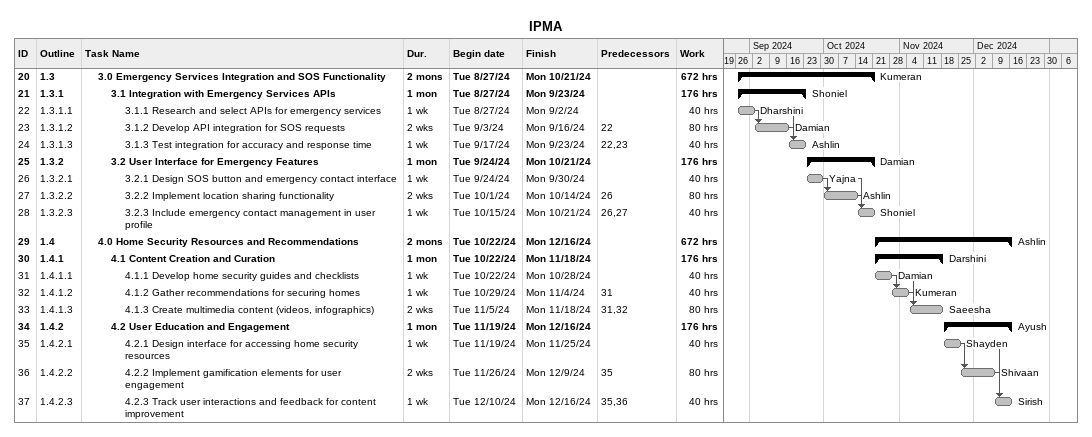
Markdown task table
IPMA

| ID | WBS | Task | Duration | Start | Finish | Predecessors | Resources | Work (h) |
|---|---|---|---|---|---|---|---|---|
| 20 | 1.3 | **3.0 Emergency Services Integration and SOS Functionality** | 2mo | 2024-08-27 | 2024-10-21 |  | Kumeran | 672 |
| 21 | 1.3.1 | **3.1 Integration with Emergency Services APIs** | 1mo | 2024-08-27 | 2024-09-23 |  | Shoniel | 176 |
| 22 | 1.3.1.1 | 3.1.1 Research and select APIs for emergency services | 1w | 2024-08-27 | 2024-09-02 |  | Dharshini | 40 |
| 23 | 1.3.1.2 | 3.1.2 Develop API integration for SOS requests | 2w | 2024-09-03 | 2024-09-16 | 22 | Damian | 80 |
| 24 | 1.3.1.3 | 3.1.3 Test integration for accuracy and response time | 1w | 2024-09-17 | 2024-09-23 | 22, 23 | Ashlin | 40 |
| 25 | 1.3.2 | **3.2 User Interface for Emergency Features** | 1mo | 2024-09-24 | 2024-10-21 |  | Damian | 176 |
| 26 | 1.3.2.1 | 3.2.1 Design SOS button and emergency contact interface | 1w | 2024-09-24 | 2024-09-30 |  | Yajna | 40 |
| 27 | 1.3.2.2 | 3.2.2 Implement location sharing functionality | 2w | 2024-10-01 | 2024-10-14 | 26 | Ashlin | 80 |
| 28 | 1.3.2.3 | 3.2.3 Include emergency contact management in user profile | 1w | 2024-10-15 | 2024-10-21 | 26, 27 | Shoniel | 40 |
| 29 | 1.4 | **4.0 Home Security Resources and Recommendations** | 2mo | 2024-10-22 | 2024-12-16 |  | Ashlin | 672 |
| 30 | 1.4.1 | **4.1 Content Creation and Curation** | 1mo | 2024-10-22 | 2024-11-18 |  | Darshini | 176 |
| 31 | 1.4.1.1 | 4.1.1 Develop home security guides and checklists | 1w | 2024-10-22 | 2024-10-28 |  | Damian | 40 |
| 32 | 1.4.1.2 | 4.1.2 Gather recommendations for securing homes | 1w | 2024-10-29 | 2024-11-04 | 31 | Kumeran | 40 |
| 33 | 1.4.1.3 | 4.1.3 Create multimedia content (videos, infographics) | 2w | 2024-11-05 | 2024-11-18 | 31, 32 | Saeesha | 80 |
| 34 | 1.4.2 | **4.2 User Education and Engagement** | 1mo | 2024-11-19 | 2024-12-16 |  | Ayush | 176 |
| 35 | 1.4.2.1 | 4.2.1 Design interface for accessing home security resources | 1w | 2024-11-19 | 2024-11-25 |  | Shayden | 40 |
| 36 | 1.4.2.2 | 4.2.2 Implement gamification elements for user engagement | 2w | 2024-11-26 | 2024-12-09 | 35 | Shivaan | 80 |
| 37 | 1.4.2.3 | 4.2.3 Track user interactions and feedback for content improvement | 1w | 2024-12-10 | 2024-12-16 | 35, 36 | Sirish | 40 |
